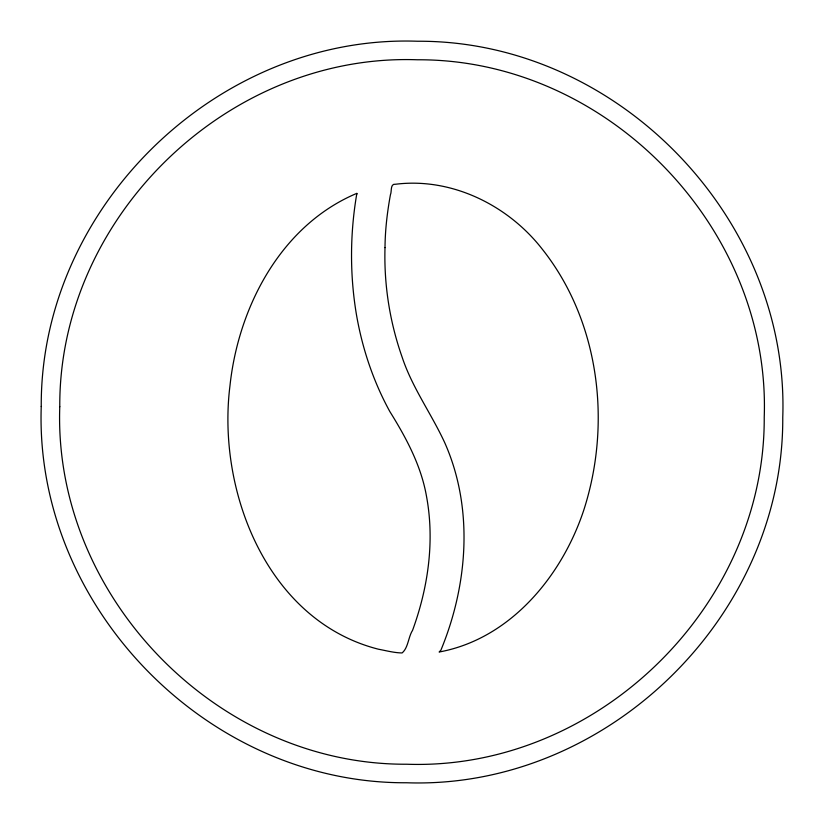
<?xml version="1.0" encoding="UTF-8"?>
<svg xmlns="http://www.w3.org/2000/svg" width="824" height="824" viewBox="0 0 824 824"><rect width="100%" height="100%" fill="white"/><g stroke="black" fill="none" stroke-linecap="round" stroke-linejoin="round"><path stroke-width="1.24" d="M356.844 193.465C349.942 233.522 349.716 274.825 356.493 314.912C362.344 348.645 373.354 381.491 389.834 411.547C406.119 437.709 421.043 465.385 426.461 496.089C434.856 541.008 428.15 587.728 412.556 630.35C408.302 636.931 408.251 647.891 402.102 652.948C394.119 652.835 386.25 650.661 378.432 649.209C267.1 620.884 216.774 490.98 229.958 385.848C238.342 307.002 280.922 225.251 356.844 193.352L356.844 194.103M41.241 406.489C34.268 605.939 206.917 783.799 406.489 782.759C605.939 789.732 783.799 617.083 782.759 417.511C789.732 218.061 617.083 40.201 417.511 41.241C218.061 34.268 40.201 206.917 41.241 406.489M59.771 406.654C53.086 596.143 217.062 765.166 406.654 764.229C596.143 770.914 765.166 606.938 764.229 417.346C770.914 227.857 606.938 58.834 417.346 59.771C227.857 53.086 58.834 217.062 59.771 406.654M385.004 247.602C383.902 284.774 389.783 322.05 402.122 357.122C412.247 387.754 431.549 413.957 444.898 443.065C473.882 508.676 467.795 585.112 440.85 650.28L439.141 652.011C510.437 638.93 562.174 575.873 583.907 509.716C611.799 422.98 599.511 321.154 542.058 248.9C507.903 205.145 451.614 177.325 395.695 184.226C389.886 183.35 391.977 191.662 390.422 194.763C387.249 212.201 385.158 229.865 385.004 247.602"/></g></svg>
